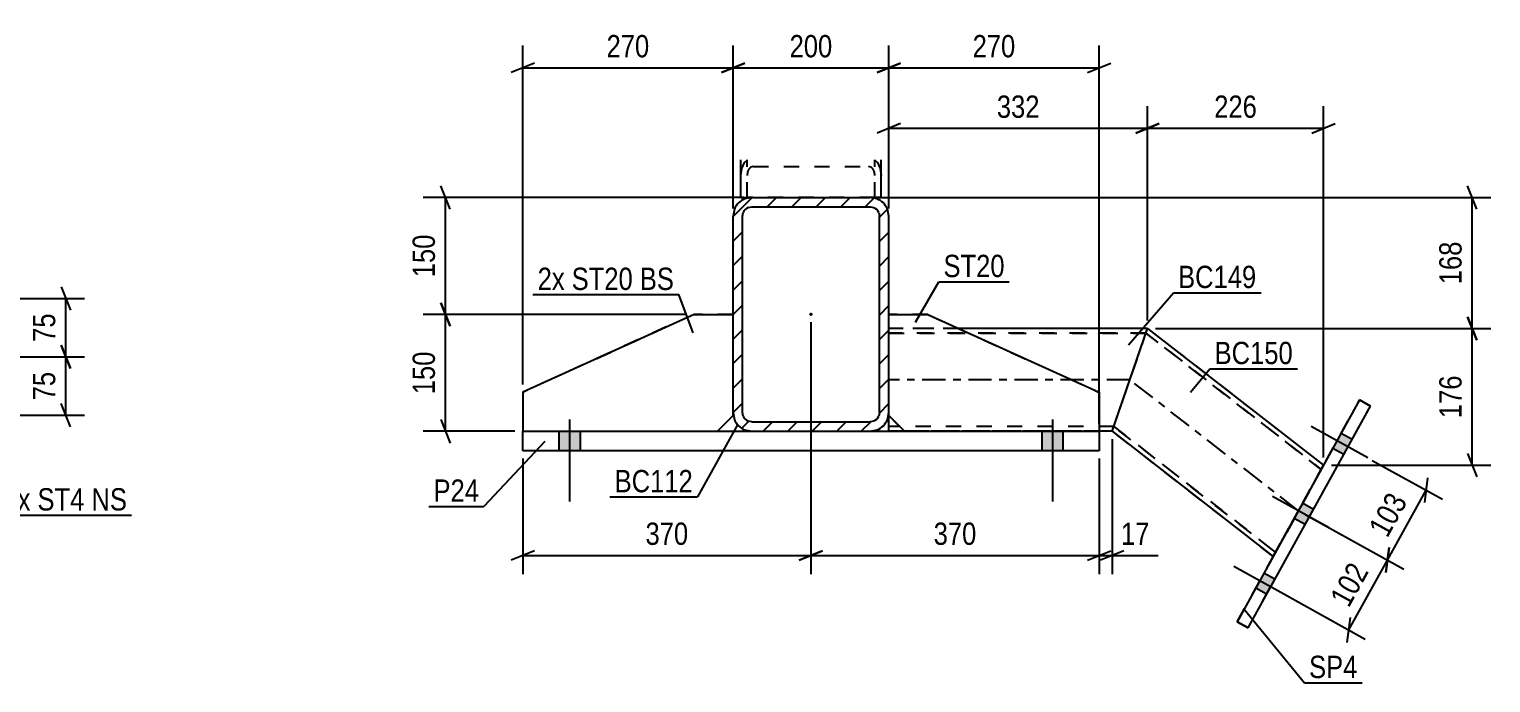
# Model space of a CAD drawing. Header units: millimetres. Extents: x 0 to 1189, y 0 to 841.
# Drawn here: x 234 to 421.7, y 206.8 to 290.7 of the extents above; entities that cross this region are included whole.
import ezdxf

# ---------------------------------------------------------------- set-up
doc = ezdxf.new("R2010")
doc.units = ezdxf.units.MM
doc.linetypes.add('DXK_LINE_DOT2', pattern=[3.9198, 1.9599, -1.9599])
doc.linetypes.add('DXK_LINE_DOT3', pattern=[5.9187, 2.979, -0.9799, 0.9799, -0.9799])
doc.styles.add('Arial Narrow', font='ARIALN.TTF', dxfattribs={"height": 0.2})

# ---------------------------------------------------------------- blocks, each defined once
blk = doc.blocks.new('Part-405118385-5418 - 5366')
at = {"color": 7, "linetype": 'DXK_LINE_DOT2'}
for p, q in [((319.37, 254.09), (297.37, 244.09)), ((324.37, 254.09), (319.37, 254.09)), ((324.37, 254.09), (319.37, 254.09)), ((324.37, 241.09), (324.37, 254.09)), ((297.37, 244.09), (297.37, 239.09)), ((322.37, 239.09), (324.37, 241.09)), ((297.37, 239.09), (322.37, 239.09)), ((297.37, 239.09), (322.37, 239.09))]:
    blk.add_line(p, q, dxfattribs=at)
blk = doc.blocks.new('Part-405118385-5450 - 5366')
at = {"color": 2, "linetype": 'Continuous'}
for p, q in [((297.37, 236.59), (297.37, 239.09)), ((297.37, 239.09), (371.37, 239.09)), ((371.37, 239.09), (371.37, 236.59)), ((371.37, 236.59), (297.37, 236.59))]:
    blk.add_line(p, q, dxfattribs=at)
blk = doc.blocks.new('Part-405118385-5386 - 5366')
at = {"linetype": 'Continuous'}
h = blk.add_hatch(dxfattribs=at)
h.set_pattern_fill('', scale=0.7, style=0, pattern_type=0)
h.set_pattern_definition([(45, (324.37, 241.502), (-1.57154, 1.57154), [])])
h.paths.add_polyline_path([(324.37, 266.7), (324.37, 241.5), (324.55, 240.58), (325.07, 239.8), (325.85, 239.28), (326.77, 239.1), (341.97, 239.1), (342.89, 239.28), (343.67, 239.8), (344.19, 240.58), (344.37, 241.5), (344.37, 266.7), (344.19, 267.62), (343.67, 268.4), (342.89, 268.92), (341.97, 269.1), (326.77, 269.1), (325.85, 268.92), (325.07, 268.4), (324.55, 267.62)])
h.paths.add_polyline_path([(325.92, 267.55), (326.31, 267.81), (326.77, 267.9), (341.97, 267.9), (342.43, 267.81), (342.82, 267.55), (343.08, 267.16), (343.17, 266.7), (343.17, 241.5), (343.08, 241.04), (342.82, 240.65), (342.43, 240.39), (341.97, 240.3), (326.77, 240.3), (326.31, 240.39), (325.92, 240.65), (325.66, 241.04), (325.57, 241.5), (325.57, 266.7), (325.66, 267.16)])
blk.add_hatch(color=246, dxfattribs=at).paths.add_polyline_path([(334.37, 254, -1), (334.37, 254.2, -1)])
at = {"color": 2, "linetype": 'Continuous'}
for p, q in [((326.77, 269.1), (325.85, 268.92)), ((326.77, 269.1), (326.77, 269.1)), ((326.77, 269.1), (341.97, 269.1)), ((341.97, 269.1), (341.97, 269.1)), ((342.89, 268.92), (341.97, 269.1)), ((324.55, 267.62), (324.37, 266.7)), ((324.37, 266.7), (324.37, 266.7)), ((324.37, 241.5), (324.37, 266.7)), ((325.57, 266.7), (325.66, 267.16)), ((325.57, 266.7), (325.57, 266.7)), ((325.57, 241.5), (325.57, 266.7)), ((326.31, 267.81), (326.77, 267.9)), ((326.77, 267.9), (326.77, 267.9)), ((326.77, 267.9), (341.97, 267.9)), ((341.97, 267.9), (341.97, 267.9)), ((341.97, 267.9), (342.43, 267.81)), ((343.08, 267.16), (343.17, 266.7)), ((343.17, 266.7), (343.17, 266.7)), ((343.17, 241.5), (343.17, 266.7)), ((344.37, 266.7), (344.19, 267.62)), ((344.37, 266.7), (344.37, 266.7)), ((344.37, 241.5), (344.37, 266.7)), ((324.37, 241.5), (324.37, 241.5)), ((324.37, 241.5), (324.55, 240.58)), ((325.57, 241.5), (325.57, 241.5)), ((325.66, 241.04), (325.57, 241.5)), ((326.77, 240.3), (326.31, 240.39)), ((326.77, 240.3), (326.77, 240.3)), ((326.77, 240.3), (341.97, 240.3)), ((342.43, 240.39), (341.97, 240.3)), ((341.97, 240.3), (341.97, 240.3)), ((343.17, 241.5), (343.08, 241.04)), ((343.17, 241.5), (343.17, 241.5)), ((344.19, 240.58), (344.37, 241.5)), ((344.37, 241.5), (344.37, 241.5)), ((325.85, 239.28), (326.77, 239.1)), ((326.77, 239.1), (326.77, 239.1)), ((326.77, 239.1), (341.97, 239.1)), ((341.97, 239.1), (342.89, 239.28)), ((341.97, 239.1), (341.97, 239.1))]:
    blk.add_line(p, q, dxfattribs=at)
at = {"color": 7, "linetype": 'DXK_LINE_DOT3'}
blk.add_line((334.37, 254.1), (334.37, 254.1), dxfattribs=at)
at = {"color": 246, "linetype": 'DXK_LINE_DOT2'}
blk.add_line((334.37, 254.1), (334.37, 254.1), dxfattribs=at)
at = {"color": 246, "linetype": 'Continuous'}
blk.add_circle((334.37, 254.1), 0.1, dxfattribs=at)
at = {"color": 2, "linetype": 'Continuous'}
for centre, radius, start, end in [((326.77, 266.7), 2.4, 112.5, 157.5), ((341.97, 266.7), 2.4, 22.5, 67.5), ((326.77, 266.7), 1.2, 112.5, 157.5), ((341.97, 266.7), 1.2, 22.5, 67.5), ((326.77, 241.5), 2.4, 202.5, 247.5), ((326.77, 241.5), 1.2, 202.5, 247.5), ((341.97, 241.5), 1.2, 292.5, 337.5), ((341.97, 241.5), 2.4, 292.5, 337.5)]:
    blk.add_arc(centre, radius, start, end, dxfattribs=at)
blk = doc.blocks.new('Bolt-405118385-5369 - 5366')
at = {"linetype": 'Continuous'}
for points in [[(402.79, 236.12), (403.85, 238.05), (402.45, 238.82), (401.39, 236.89)], [(402.79, 236.12), (403.85, 238.05), (402.45, 238.82), (401.39, 236.89)], [(402.79, 236.12), (403.85, 238.05), (402.45, 238.82), (401.39, 236.89)], [(397.83, 227.15), (398.9, 229.07), (397.5, 229.85), (396.43, 227.92)], [(397.83, 227.15), (398.9, 229.07), (397.5, 229.85), (396.43, 227.92)], [(392.88, 218.18), (393.94, 220.1), (392.54, 220.88), (391.48, 218.95)], [(392.88, 218.18), (393.94, 220.1), (392.54, 220.88), (391.48, 218.95)], [(392.88, 218.18), (393.94, 220.1), (392.54, 220.88), (391.48, 218.95)]]:
    blk.add_hatch(color=1, dxfattribs=at).paths.add_polyline_path(points)
at = {"color": 1, "linetype": 'Continuous'}
for p, q in [((405.86, 235.68), (398.6, 239.69)), ((405.86, 235.68), (398.6, 239.69)), ((405.86, 235.68), (398.6, 239.69)), ((403.85, 238.05), (402.45, 238.82)), ((403.85, 238.05), (402.45, 238.82)), ((403.85, 238.05), (402.45, 238.82)), ((402.79, 236.12), (401.39, 236.89)), ((402.79, 236.12), (401.39, 236.89)), ((402.79, 236.12), (401.39, 236.89)), ((400.9, 226.71), (393.64, 230.72)), ((400.9, 226.71), (393.64, 230.72)), ((398.9, 229.07), (397.5, 229.85)), ((398.9, 229.07), (397.5, 229.85)), ((397.83, 227.15), (396.43, 227.92)), ((397.83, 227.15), (396.43, 227.92)), ((395.95, 217.74), (388.68, 221.75)), ((395.95, 217.74), (388.68, 221.75)), ((395.95, 217.74), (388.68, 221.75)), ((393.94, 220.1), (392.54, 220.88)), ((393.94, 220.1), (392.54, 220.88)), ((393.94, 220.1), (392.54, 220.88)), ((392.88, 218.18), (391.48, 218.95)), ((392.88, 218.18), (391.48, 218.95)), ((392.88, 218.18), (391.48, 218.95))]:
    blk.add_line(p, q, dxfattribs=at)
blk = doc.blocks.new('Bolt-405118385-5370 - 5366')
at = {"linetype": 'Continuous'}
blk.add_hatch(color=1, dxfattribs=at).paths.add_polyline_path([(364.02, 236.59), (366.72, 236.59), (366.72, 239.09), (364.02, 239.09)])
blk.add_hatch(color=1, dxfattribs=at).paths.add_polyline_path([(364.02, 236.59), (366.72, 236.59), (366.72, 239.09), (364.02, 239.09)])
blk.add_hatch(color=1, dxfattribs=at).paths.add_polyline_path([(364.02, 236.59), (366.72, 236.59), (366.72, 239.09), (364.02, 239.09)])
at = {"color": 1, "linetype": 'Continuous'}
for p, q in [((365.37, 240.59), (365.37, 230.09)), ((365.37, 240.59), (365.37, 230.09)), ((365.37, 240.59), (365.37, 230.09)), ((364.02, 239.09), (364.02, 236.59)), ((364.02, 239.09), (364.02, 236.59)), ((364.02, 239.09), (364.02, 236.59)), ((366.72, 239.09), (366.72, 236.59)), ((366.72, 239.09), (366.72, 236.59)), ((366.72, 239.09), (366.72, 236.59))]:
    blk.add_line(p, q, dxfattribs=at)
blk = doc.blocks.new('Bolt-405118385-5371 - 5366')
at = {"linetype": 'Continuous'}
blk.add_hatch(color=1, dxfattribs=at).paths.add_polyline_path([(302.02, 236.59), (304.72, 236.59), (304.72, 239.09), (302.02, 239.09)])
blk.add_hatch(color=1, dxfattribs=at).paths.add_polyline_path([(302.02, 236.59), (304.72, 236.59), (304.72, 239.09), (302.02, 239.09)])
blk.add_hatch(color=1, dxfattribs=at).paths.add_polyline_path([(302.02, 236.59), (304.72, 236.59), (304.72, 239.09), (302.02, 239.09)])
at = {"color": 1, "linetype": 'Continuous'}
for p, q in [((303.37, 240.59), (303.37, 230.09)), ((303.37, 240.59), (303.37, 230.09)), ((303.37, 240.59), (303.37, 230.09)), ((302.02, 239.09), (302.02, 236.59)), ((302.02, 239.09), (302.02, 236.59)), ((302.02, 239.09), (302.02, 236.59)), ((304.72, 239.09), (304.72, 236.59)), ((304.72, 239.09), (304.72, 236.59)), ((304.72, 239.09), (304.72, 236.59))]:
    blk.add_line(p, q, dxfattribs=at)
blk = doc.blocks.new('Part-405118385-5413 - 5366')
at = {"color": 2, "linetype": 'Continuous'}
for p, q in [((319.37, 254.1), (297.37, 244.1)), ((319.37, 254.1), (324.37, 254.1)), ((297.37, 244.1), (297.37, 239.1)), ((322.37, 239.1), (324.37, 241.1)), ((324.37, 241.1), (324.37, 241.5))]:
    blk.add_line(p, q, dxfattribs=at)
at = {"color": 7, "linetype": 'DXK_LINE_DOT2'}
for p, q in [((324.37, 254.1), (319.37, 254.1)), ((324.37, 241.5), (324.37, 254.1)), ((297.37, 239.1), (322.37, 239.1)), ((297.37, 239.1), (322.37, 239.1))]:
    blk.add_line(p, q, dxfattribs=at)
blk = doc.blocks.new('Part-405118385-5423 - 5366')
at = {"color": 7, "linetype": 'DXK_LINE_DOT2'}
for p, q in [((319.37, 254.09), (297.37, 244.09)), ((324.37, 254.09), (319.37, 254.09)), ((324.37, 254.09), (319.37, 254.09)), ((324.37, 241.09), (324.37, 254.09)), ((297.37, 244.09), (297.37, 239.09)), ((322.37, 239.09), (324.37, 241.09)), ((297.37, 239.09), (322.37, 239.09)), ((297.37, 239.09), (322.37, 239.09))]:
    blk.add_line(p, q, dxfattribs=at)
blk = doc.blocks.new('Part-405118385-5428 - 5366')
at = {"color": 2, "linetype": 'Continuous'}
for p, q in [((344.37, 254.1), (349.37, 254.1)), ((349.37, 254.1), (371.37, 244.1)), ((371.37, 244.1), (371.37, 239.1)), ((344.37, 241.1), (344.37, 241.5)), ((346.37, 239.1), (344.37, 241.1))]:
    blk.add_line(p, q, dxfattribs=at)
at = {"color": 7, "linetype": 'DXK_LINE_DOT2'}
for p, q in [((344.37, 254.1), (349.37, 254.1)), ((344.37, 241.5), (344.37, 254.1)), ((346.37, 239.1), (371.37, 239.1)), ((371.37, 239.1), (346.37, 239.1))]:
    blk.add_line(p, q, dxfattribs=at)
blk = doc.blocks.new('Part-405118385-5429 - 5366')
at = {"color": 7, "linetype": 'DXK_LINE_DOT2'}
for p, q in [((344.37, 241.09), (344.37, 254.09)), ((344.37, 254.09), (349.37, 254.09)), ((349.37, 254.09), (344.37, 254.09)), ((349.37, 254.09), (371.37, 244.09)), ((371.37, 244.09), (371.37, 239.09)), ((346.37, 239.09), (344.37, 241.09)), ((371.37, 239.09), (346.37, 239.09)), ((371.37, 239.09), (346.37, 239.09))]:
    blk.add_line(p, q, dxfattribs=at)
blk = doc.blocks.new('Part-405118385-5434 - 5366')
at = {"color": 7, "linetype": 'DXK_LINE_DOT2'}
for p, q in [((344.37, 241.09), (344.37, 254.09)), ((344.37, 254.09), (349.37, 254.09)), ((349.37, 254.09), (344.37, 254.09)), ((349.37, 254.09), (371.37, 244.09)), ((371.37, 244.09), (371.37, 239.09)), ((346.37, 239.09), (344.37, 241.09)), ((371.37, 239.09), (346.37, 239.09)), ((371.37, 239.09), (346.37, 239.09))]:
    blk.add_line(p, q, dxfattribs=at)
blk = doc.blocks.new('Part-405118385-5435 - 5366')
at = {"color": 2, "linetype": 'Continuous'}
for p, q in [((404.82, 243.11), (389.11, 214.66)), ((390.51, 213.89), (406.22, 242.33)), ((406.22, 242.33), (404.82, 243.11)), ((404.82, 243.11), (404.82, 243.11)), ((406.22, 242.33), (406.22, 242.33)), ((389.11, 214.66), (390.51, 213.89)), ((389.11, 214.66), (389.11, 214.66)), ((390.51, 213.89), (390.51, 213.89))]:
    blk.add_line(p, q, dxfattribs=at)
at = {"color": 7, "linetype": 'DXK_LINE_DOT2'}
for p, q in [((389.11, 214.66), (404.82, 243.11)), ((390.51, 213.89), (406.22, 242.33)), ((404.82, 243.11), (406.22, 242.33)), ((390.51, 213.89), (389.11, 214.66))]:
    blk.add_line(p, q, dxfattribs=at)
blk = doc.blocks.new('Part-405118385-5440 - 5366')
at = {"color": 7, "linetype": 'DXK_LINE_DOT2'}
for p, q in [((373.06, 239.1), (377.59, 252.3)), ((377.38, 251.7), (399.9, 234.2)), ((399.9, 234.2), (377.38, 251.7)), ((377.38, 251.7), (377.38, 251.7)), ((377.59, 252.3), (400.2, 234.73)), ((393.73, 223.04), (373.06, 239.1)), ((373.27, 239.7), (394.03, 223.57)), ((394.03, 223.57), (373.27, 239.7)), ((373.27, 239.7), (373.27, 239.7)), ((400.2, 234.73), (393.73, 223.04)), ((393.73, 223.04), (400.2, 234.73)), ((400.2, 234.73), (400.2, 234.73)), ((399.9, 234.2), (399.9, 234.2)), ((394.03, 223.57), (394.03, 223.57)), ((393.73, 223.04), (393.73, 223.04))]:
    blk.add_line(p, q, dxfattribs=at)
at = {"color": 2, "linetype": 'Continuous'}
for p, q in [((373.31, 239.84), (377.59, 252.3)), ((377.59, 252.3), (400.2, 234.73)), ((377.59, 252.3), (377.59, 252.3)), ((373.06, 239.1), (373.09, 239.19)), ((373.06, 239.1), (393.73, 223.04)), ((373.06, 239.1), (373.06, 239.1)), ((373.09, 239.19), (373.18, 239.45)), ((373.18, 239.45), (373.31, 239.84))]:
    blk.add_line(p, q, dxfattribs=at)
at = {"color": 7, "linetype": 'DXK_LINE_DOT3'}
blk.add_line((396.96, 228.89), (375.32, 245.7), dxfattribs=at)
blk = doc.blocks.new('Part-405118385-5445 - 5366')
at = {"color": 7, "linetype": 'DXK_LINE_DOT2'}
for p, q in [((353.32, 252.3), (344.37, 252.3)), ((377.59, 252.3), (344.37, 252.3)), ((344.37, 252.3), (344.37, 252.3)), ((344.37, 252.21), (344.37, 252.3)), ((344.37, 241.1), (344.37, 252.3)), ((344.37, 251.7), (377.38, 251.7)), ((377.38, 251.7), (344.37, 251.7)), ((344.37, 251.7), (344.37, 251.7)), ((373.06, 239.1), (377.59, 252.3)), ((377.38, 251.7), (377.38, 251.7)), ((344.37, 239.75), (344.37, 239.84)), ((344.37, 239.84), (344.37, 239.75)), ((344.37, 239.84), (344.37, 239.84)), ((344.37, 239.45), (344.37, 239.84)), ((344.37, 239.7), (344.37, 239.75)), ((344.37, 239.7), (344.37, 239.75)), ((373.27, 239.7), (344.37, 239.7)), ((373.27, 239.7), (344.37, 239.7)), ((344.37, 239.7), (344.37, 239.7)), ((373.06, 239.1), (344.37, 239.1)), ((344.37, 239.1), (344.37, 239.1)), ((371.37, 239.1), (346.36, 239.1)), ((373.27, 239.7), (373.27, 239.7))]:
    blk.add_line(p, q, dxfattribs=at)
at = {"color": 2, "linetype": 'Continuous'}
for p, q in [((377.59, 252.3), (353.32, 252.3)), ((373.06, 239.1), (377.59, 252.3)), ((377.59, 252.3), (377.59, 252.3)), ((344.37, 239.45), (344.37, 241.1)), ((344.37, 239.19), (344.37, 239.45)), ((344.37, 239.1), (344.37, 239.19)), ((346.36, 239.1), (344.37, 239.1)), ((344.37, 239.1), (344.37, 239.1)), ((373.06, 239.1), (371.37, 239.1)), ((373.06, 239.1), (373.06, 239.1))]:
    blk.add_line(p, q, dxfattribs=at)
at = {"color": 7, "linetype": 'DXK_LINE_DOT3'}
blk.add_line((375.32, 245.7), (344.37, 245.7), dxfattribs=at)
blk = doc.blocks.new('Part-405118385-5517 - 5366')
at = {"color": 2, "linetype": 'Continuous'}
for p, q in [((325.37, 269.1), (325.37, 273.94)), ((343.37, 269.1), (343.37, 273.94)), ((325.37, 269.1), (325.37, 269.1)), ((325.37, 269.1), (326.77, 269.1)), ((342.38, 269.1), (341.97, 269.1)), ((343.25, 269.1), (342.38, 269.1)), ((343.37, 269.1), (343.25, 269.1))]:
    blk.add_line(p, q, dxfattribs=at)
at = {"color": 7, "linetype": 'DXK_LINE_DOT2'}
for p, q in [((325.37, 271.92), (325.49, 272.81)), ((325.49, 272.81), (325.84, 273.57)), ((325.84, 273.57), (326.21, 273.94)), ((326.17, 269.1), (326.17, 273.94)), ((326.23, 272.37), (326.17, 271.92)), ((326.97, 273.09), (326.66, 273)), ((326.97, 273.09), (341.77, 273.09)), ((342.08, 273), (341.77, 273.09)), ((342.57, 271.92), (342.51, 272.37)), ((342.53, 273.94), (342.9, 273.57)), ((342.57, 269.1), (342.57, 273.94)), ((342.9, 273.57), (343.25, 272.81)), ((343.25, 272.81), (343.37, 271.92)), ((325.37, 269.1), (326.17, 269.1)), ((325.37, 269.1), (325.37, 269.1)), ((326.17, 269.1), (326.17, 269.1)), ((326.17, 269.1), (326.23, 269.1)), ((342.57, 269.1), (326.23, 269.1)), ((326.77, 269.1), (341.97, 269.1)), ((342.57, 269.1), (343.37, 269.1))]:
    blk.add_line(p, q, dxfattribs=at)
for centre, start, end in [((327.27, 272.12), 124.4664, 166.7051), ((341.47, 272.12), 13.2949, 55.5336)]:
    blk.add_arc(centre, 1.06, start, end, dxfattribs=at)
blk = doc.blocks.new('Part-405118385-5520 - 5366')
at = {"color": 7, "linetype": 'DXK_LINE_DOT2'}
for p, q in [((319.37, 254.1), (297.37, 244.1)), ((324.37, 254.1), (319.37, 254.1)), ((324.37, 254.1), (319.37, 254.1)), ((324.37, 241.1), (324.37, 254.1)), ((297.37, 244.1), (297.37, 239.1)), ((322.37, 239.1), (324.37, 241.1)), ((297.37, 239.1), (322.37, 239.1)), ((297.37, 239.1), (322.37, 239.1))]:
    blk.add_line(p, q, dxfattribs=at)
blk = doc.blocks.new('StraightDimension-405118385-4685 - 4521')
at = {"color": 7, "linetype": 'Continuous'}
for p, q in [((238.09, 250.15), (239.29, 247.15)), ((218.39, 248.65), (241.09, 248.65)), ((238.69, 241.15), (238.69, 248.65)), ((239.29, 239.65), (238.09, 242.65)), ((223.39, 241.15), (241.09, 241.15))]:
    blk.add_line(p, q, dxfattribs=at)
at = {"color": 0}
blk.add_wipeout([(237.94, 247.32), (233.74, 247.32), (233.74, 242.47), (237.94, 242.47)], dxfattribs=at)
at = {"color": 3, "style": 'Arial Narrow'}
blk.add_text('75', height=2.863, rotation=90.0002, dxfattribs=at).set_placement((237.34, 243.07))
blk = doc.blocks.new('StraightDimension-405118385-4696 - 4521')
at = {"color": 7, "linetype": 'Continuous'}
for p, q in [((238.09, 257.65), (239.29, 254.65)), ((223.39, 256.15), (241.09, 256.15)), ((238.69, 248.65), (238.69, 256.15)), ((239.29, 247.15), (238.09, 250.15)), ((218.39, 248.65), (241.09, 248.65))]:
    blk.add_line(p, q, dxfattribs=at)
at = {"color": 0}
blk.add_wipeout([(237.94, 254.82), (233.74, 254.82), (233.74, 249.97), (237.94, 249.97)], dxfattribs=at)
at = {"color": 3, "style": 'Arial Narrow'}
blk.add_text('75', height=2.863, rotation=90.0002, dxfattribs=at).set_placement((237.34, 250.57))
blk = doc.blocks.new('StraightDimension-405118385-5618 - 5366')
at = {"color": 7, "linetype": 'Continuous'}
for p, q in [((419.86, 267.6), (418.66, 270.6)), ((342.97, 269.1), (421.66, 269.1)), ((419.26, 252.3), (419.26, 269.1)), ((418.66, 253.8), (419.86, 250.8)), ((378.59, 252.3), (421.66, 252.3))]:
    blk.add_line(p, q, dxfattribs=at)
at = {"color": 0}
blk.add_wipeout([(418.51, 264.04), (414.31, 264.04), (414.31, 257.36), (418.51, 257.36)], dxfattribs=at)
at = {"color": 3, "style": 'Arial Narrow'}
blk.add_text('168', height=2.863, rotation=90.0002, dxfattribs=at).set_placement((417.91, 257.96))
blk = doc.blocks.new('StraightDimension-405118385-5569 - 5366')
at = {"color": 7, "linetype": 'Continuous'}
for p, q in [((377.59, 253.3), (377.59, 280.82)), ((400.2, 235.73), (400.2, 280.82)), ((379.09, 278.57), (376.09, 277.37)), ((377.59, 277.97), (400.2, 277.97)), ((398.7, 277.37), (401.7, 278.57))]:
    blk.add_line(p, q, dxfattribs=at)
at = {"color": 0}
blk.add_wipeout([(392.23, 278.72), (392.23, 282.92), (385.55, 282.92), (385.55, 278.72)], dxfattribs=at)
at = {"color": 3, "style": 'Arial Narrow'}
blk.add_text('226', height=2.863, dxfattribs=at).set_placement((386.15, 279.32))
blk = doc.blocks.new('StraightDimension-405118385-5658 - 5366')
at = {"color": 7, "linetype": 'Continuous'}
for p, q in [((288.04, 252.59), (286.84, 255.59)), ((318.37, 254.09), (284.59, 254.09)), ((287.44, 239.09), (287.44, 254.09)), ((286.84, 240.59), (288.04, 237.59)), ((296.37, 239.09), (284.59, 239.09))]:
    blk.add_line(p, q, dxfattribs=at)
at = {"color": 0}
blk.add_wipeout([(286.69, 249.94), (282.49, 249.94), (282.49, 243.25), (286.69, 243.25)], dxfattribs=at)
at = {"color": 3, "style": 'Arial Narrow'}
blk.add_text('150', height=2.863, rotation=90.0002, dxfattribs=at).set_placement((286.09, 243.85))
blk = doc.blocks.new('StraightDimension-405118385-5599 - 5366')
at = {"color": 7, "linetype": 'Continuous'}
for p, q in [((419.86, 250.8), (418.66, 253.8)), ((378.59, 252.3), (421.66, 252.3)), ((419.26, 234.73), (419.26, 252.3)), ((401.2, 234.73), (421.66, 234.73)), ((418.66, 236.23), (419.86, 233.23))]:
    blk.add_line(p, q, dxfattribs=at)
at = {"color": 0}
blk.add_wipeout([(418.51, 246.86), (414.31, 246.86), (414.31, 240.18), (418.51, 240.18)], dxfattribs=at)
at = {"color": 3, "style": 'Arial Narrow'}
blk.add_text('176', height=2.863, rotation=90.0002, dxfattribs=at).set_placement((417.91, 240.78))
blk = doc.blocks.new('StraightDimension-405118385-5527 - 5366')
at = {"color": 7, "linetype": 'Continuous'}
for p, q in [((334.37, 253.1), (334.37, 220.77)), ((297.37, 235.59), (297.37, 220.77)), ((298.87, 223.77), (295.87, 222.57)), ((332.87, 222.57), (335.87, 223.77)), ((297.37, 223.17), (334.37, 223.17))]:
    blk.add_line(p, q, dxfattribs=at)
at = {"color": 0}
blk.add_wipeout([(319.21, 223.92), (319.21, 228.12), (312.53, 228.12), (312.53, 223.92)], dxfattribs=at)
at = {"color": 3, "style": 'Arial Narrow'}
blk.add_text('370', height=2.863, dxfattribs=at).set_placement((313.13, 224.52))
blk = doc.blocks.new('StraightDimension-405118385-5538 - 5366')
at = {"color": 7, "linetype": 'Continuous'}
for p, q in [((334.37, 253.1), (334.37, 220.77)), ((371.37, 235.59), (371.37, 220.77)), ((335.87, 223.77), (332.87, 222.57)), ((369.87, 222.57), (372.87, 223.77)), ((334.37, 223.17), (371.37, 223.17))]:
    blk.add_line(p, q, dxfattribs=at)
at = {"color": 0}
blk.add_wipeout([(356.21, 223.92), (356.21, 228.12), (349.53, 228.12), (349.53, 223.92)], dxfattribs=at)
at = {"color": 3, "style": 'Arial Narrow'}
blk.add_text('370', height=2.863, dxfattribs=at).set_placement((350.13, 224.52))
blk = doc.blocks.new('StraightDimension-405118385-5549 - 5366')
at = {"color": 7, "linetype": 'Continuous'}
for p, q in [((373.06, 238.1), (373.06, 220.77)), ((371.37, 235.59), (371.37, 220.77)), ((369.87, 222.57), (372.87, 223.77)), ((374.56, 223.77), (371.56, 222.57)), ((371.37, 223.17), (373.06, 223.17))]:
    blk.add_line(p, q, dxfattribs=at)
at = {"color": 0}
blk.add_wipeout([(378.44, 223.92), (378.44, 228.12), (373.58, 228.12), (373.58, 223.92)], dxfattribs=at)
at = {"color": 7, "linetype": 'Continuous'}
blk.add_line((373.06, 223.17), (378.97, 223.17), dxfattribs=at)
blk.add_line((373.06, 223.17), (378.97, 223.17), dxfattribs=at)
at = {"color": 3, "style": 'Arial Narrow'}
blk.add_text('17', height=2.863, dxfattribs=at).set_placement((374.18, 224.52))
blk = doc.blocks.new('StraightDimension-405118385-5587 - 5366')
at = {"color": 7, "linetype": 'Continuous'}
for p, q in [((344.37, 267.7), (344.37, 280.82)), ((377.59, 253.3), (377.59, 280.82)), ((345.87, 278.57), (342.87, 277.37)), ((344.37, 277.97), (377.59, 277.97)), ((376.09, 277.37), (379.09, 278.57))]:
    blk.add_line(p, q, dxfattribs=at)
at = {"color": 0}
blk.add_wipeout([(364.32, 278.72), (364.32, 282.92), (357.64, 282.92), (357.64, 278.72)], dxfattribs=at)
at = {"color": 3, "style": 'Arial Narrow'}
blk.add_text('332', height=2.863, dxfattribs=at).set_placement((358.24, 279.32))
blk = doc.blocks.new('StraightDimension-405118385-5631 - 5366')
at = {"color": 7, "linetype": 'Continuous'}
for p, q in [((406.43, 235.36), (415.45, 230.38)), ((413.55, 233.14), (413.15, 229.94)), ((408.4, 222.57), (413.35, 231.54)), ((397.84, 228.4), (410.5, 221.41)), ((408.2, 220.97), (408.6, 224.17))]:
    blk.add_line(p, q, dxfattribs=at)
at = {"color": 0}
blk.add_wipeout([(411.83, 230.34), (408.16, 232.37), (404.93, 226.52), (408.6, 224.49)], dxfattribs=at)
at = {"color": 3, "style": 'Arial Narrow'}
blk.add_text('103', height=2.863, rotation=61.0773, dxfattribs=at).set_placement((408.37, 225.31))
blk = doc.blocks.new('StraightDimension-405118385-5636 - 5366')
at = {"color": 7, "linetype": 'Continuous'}
for p, q in [((397.84, 228.4), (410.5, 221.41)), ((408.6, 224.17), (408.2, 220.97)), ((403.44, 213.6), (408.4, 222.57)), ((395.07, 218.22), (405.54, 212.44)), ((403.24, 211.99), (403.64, 215.2))]:
    blk.add_line(p, q, dxfattribs=at)
at = {"color": 0}
blk.add_wipeout([(406.88, 221.37), (403.2, 223.4), (399.97, 217.55), (403.64, 215.52)], dxfattribs=at)
at = {"color": 3, "style": 'Arial Narrow'}
blk.add_text('102', height=2.863, rotation=61.0773, dxfattribs=at).set_placement((403.41, 216.34))
blk = doc.blocks.new('StraightDimension-405118385-5642 - 5366')
at = {"color": 7, "linetype": 'Continuous'}
for p, q in [((288.04, 267.6), (286.84, 270.6)), ((325.77, 269.1), (284.59, 269.1)), ((287.44, 254.09), (287.44, 269.1)), ((286.84, 255.59), (288.04, 252.59)), ((318.37, 254.09), (284.59, 254.09))]:
    blk.add_line(p, q, dxfattribs=at)
at = {"color": 0}
blk.add_wipeout([(286.69, 264.94), (282.49, 264.94), (282.49, 258.26), (286.69, 258.26)], dxfattribs=at)
at = {"color": 3, "style": 'Arial Narrow'}
blk.add_text('150', height=2.863, rotation=90.0002, dxfattribs=at).set_placement((286.09, 258.86))
blk = doc.blocks.new('StraightDimension-405118385-5676 - 5366')
at = {"color": 7, "linetype": 'Continuous'}
for p, q in [((344.37, 267.7), (344.37, 288.58)), ((371.37, 240.1), (371.37, 288.58)), ((345.87, 286.33), (342.87, 285.13)), ((344.37, 285.73), (371.37, 285.73)), ((369.87, 285.13), (372.87, 286.33))]:
    blk.add_line(p, q, dxfattribs=at)
at = {"color": 0}
blk.add_wipeout([(361.21, 286.48), (361.21, 290.68), (354.53, 290.68), (354.53, 286.48)], dxfattribs=at)
at = {"color": 3, "style": 'Arial Narrow'}
blk.add_text('270', height=2.863, dxfattribs=at).set_placement((355.13, 287.08))
blk = doc.blocks.new('StraightDimension-405118385-5693 - 5366')
at = {"color": 7, "linetype": 'Continuous'}
for p, q in [((324.37, 267.7), (324.37, 288.58)), ((344.37, 267.7), (344.37, 288.58)), ((325.87, 286.33), (322.87, 285.13)), ((324.37, 285.73), (344.37, 285.73)), ((342.87, 285.13), (345.87, 286.33))]:
    blk.add_line(p, q, dxfattribs=at)
at = {"color": 0}
blk.add_wipeout([(337.71, 286.48), (337.71, 290.68), (331.03, 290.68), (331.03, 286.48)], dxfattribs=at)
at = {"color": 3, "style": 'Arial Narrow'}
blk.add_text('200', height=2.863, dxfattribs=at).set_placement((331.63, 287.08))
blk = doc.blocks.new('StraightDimension-405118385-5710 - 5366')
at = {"color": 7, "linetype": 'Continuous'}
for p, q in [((297.37, 245.09), (297.37, 288.58)), ((324.37, 267.7), (324.37, 288.58)), ((298.87, 286.33), (295.87, 285.13)), ((297.37, 285.73), (324.37, 285.73)), ((322.87, 285.13), (325.87, 286.33))]:
    blk.add_line(p, q, dxfattribs=at)
at = {"color": 0}
blk.add_wipeout([(314.21, 286.48), (314.21, 290.68), (307.53, 290.68), (307.53, 286.48)], dxfattribs=at)
at = {"color": 3, "style": 'Arial Narrow'}
blk.add_text('270', height=2.863, dxfattribs=at).set_placement((308.13, 287.08))
blk = doc.blocks.new('MarkSet-405118385-4807 - 4521')
at = {"color": 0}
blk.add_wipeout([(234.16, 228.93), (234.16, 231.93), (230.69, 231.93), (230.69, 228.93)], dxfattribs=at)
blk.add_wipeout([(234.16, 228.93), (234.16, 231.93), (230.69, 231.93), (230.69, 228.93)], dxfattribs=at)
at = {"color": 30, "linetype": 'Continuous'}
blk.add_line((223.74, 235.43), (230.09, 228.33), dxfattribs=at)
at = {"color": 3, "style": 'Arial Narrow'}
blk.add_text('6x', height=2.863, dxfattribs=at).set_placement((230.69, 228.93))
at = {"color": 0}
blk.add_wipeout([(241.09, 228.93), (241.09, 231.93), (235.06, 231.93), (235.06, 228.93)], dxfattribs=at)
blk.add_wipeout([(241.09, 228.93), (241.09, 231.93), (235.06, 231.93), (235.06, 228.93)], dxfattribs=at)
at = {"color": 3, "style": 'Arial Narrow'}
blk.add_text('ST4', height=2.863, dxfattribs=at).set_placement((235.06, 228.93))
at = {"color": 0}
blk.add_wipeout([(246.55, 228.93), (246.55, 231.93), (241.99, 231.93), (241.99, 228.93)], dxfattribs=at)
blk.add_wipeout([(246.55, 228.93), (246.55, 231.93), (241.99, 231.93), (241.99, 228.93)], dxfattribs=at)
at = {"color": 30, "linetype": 'Continuous'}
blk.add_line((230.09, 228.33), (247.15, 228.33), dxfattribs=at)
at = {"color": 3, "style": 'Arial Narrow'}
blk.add_text('NS', height=2.863, dxfattribs=at).set_placement((241.99, 228.93))
blk = doc.blocks.new('Mark-405118385-5441 - 5366')
at = {"color": 0}
blk.add_wipeout([(391.56, 257.47), (391.56, 260.47), (381.51, 260.47), (381.51, 257.47)], dxfattribs=at)
blk.add_wipeout([(391.56, 257.47), (391.56, 260.47), (381.51, 260.47), (381.51, 257.47)], dxfattribs=at)
at = {"color": 30, "linetype": 'Continuous'}
for p, q in [((375.13, 250.2), (380.91, 256.87)), ((380.91, 256.87), (392.16, 256.87))]:
    blk.add_line(p, q, dxfattribs=at)
at = {"color": 3, "style": 'Arial Narrow'}
blk.add_text('BC149', height=2.863, dxfattribs=at).set_placement((381.51, 257.47))
blk = doc.blocks.new('Mark-405118385-5436 - 5366')
at = {"color": 0}
blk.add_wipeout([(396.25, 247.71), (396.25, 250.71), (386.2, 250.71), (386.2, 247.71)], dxfattribs=at)
blk.add_wipeout([(396.25, 247.71), (396.25, 250.71), (386.2, 250.71), (386.2, 247.71)], dxfattribs=at)
at = {"color": 30, "linetype": 'Continuous'}
for p, q in [((383.09, 244.13), (385.6, 247.11)), ((385.6, 247.11), (396.85, 247.11))]:
    blk.add_line(p, q, dxfattribs=at)
at = {"color": 3, "style": 'Arial Narrow'}
blk.add_text('BC150', height=2.863, dxfattribs=at).set_placement((386.2, 247.71))
blk = doc.blocks.new('Mark-405118385-5446 - 5366')
at = {"color": 0}
blk.add_wipeout([(291.76, 230.05), (291.76, 233.05), (285.91, 233.05), (285.91, 230.05)], dxfattribs=at)
blk.add_wipeout([(291.76, 230.05), (291.76, 233.05), (285.91, 233.05), (285.91, 230.05)], dxfattribs=at)
at = {"color": 30, "linetype": 'Continuous'}
for p in [(300.19, 237.77), (285.31, 229.45)]:
    blk.add_line(p, (292.36, 229.45), dxfattribs=at)
at = {"color": 3, "style": 'Arial Narrow'}
blk.add_text('P24', height=2.863, dxfattribs=at).set_placement((285.91, 230.05))
blk = doc.blocks.new('Mark-405118385-5382 - 5366')
at = {"color": 0}
blk.add_wipeout([(319.21, 231.27), (319.21, 234.27), (309.17, 234.27), (309.17, 231.27)], dxfattribs=at)
blk.add_wipeout([(319.21, 231.27), (319.21, 234.27), (309.17, 234.27), (309.17, 231.27)], dxfattribs=at)
at = {"color": 30, "linetype": 'Continuous'}
for p in [(324.99, 240.01), (308.57, 230.67)]:
    blk.add_line(p, (319.81, 230.67), dxfattribs=at)
at = {"color": 3, "style": 'Arial Narrow'}
blk.add_text('BC112', height=2.863, dxfattribs=at).set_placement((309.17, 231.27))
blk = doc.blocks.new('Mark-405118385-34425 - 5366')
at = {"color": 0}
blk.add_wipeout([(359.24, 258.88), (359.24, 261.88), (351.39, 261.88), (351.39, 258.88)], dxfattribs=at)
blk.add_wipeout([(359.24, 258.88), (359.24, 261.88), (351.39, 261.88), (351.39, 258.88)], dxfattribs=at)
at = {"color": 30, "linetype": 'Continuous'}
for p, q in [((347.79, 253.08), (350.79, 258.28)), ((350.79, 258.28), (359.84, 258.28))]:
    blk.add_line(p, q, dxfattribs=at)
at = {"color": 3, "style": 'Arial Narrow'}
blk.add_text('ST20', height=2.863, dxfattribs=at).set_placement((351.39, 258.88))
blk = doc.blocks.new('MarkSet-405118385-34442 - 5366')
at = {"color": 0}
blk.add_wipeout([(302.75, 257.23), (302.75, 260.23), (299.28, 260.23), (299.28, 257.23)], dxfattribs=at)
blk.add_wipeout([(302.75, 257.23), (302.75, 260.23), (299.28, 260.23), (299.28, 257.23)], dxfattribs=at)
at = {"color": 3, "style": 'Arial Narrow'}
blk.add_text('2x', height=2.863, dxfattribs=at).set_placement((299.28, 257.23))
at = {"color": 0}
blk.add_wipeout([(311.5, 257.23), (311.5, 260.23), (303.65, 260.23), (303.65, 257.23)], dxfattribs=at)
blk.add_wipeout([(311.5, 257.23), (311.5, 260.23), (303.65, 260.23), (303.65, 257.23)], dxfattribs=at)
at = {"color": 3, "style": 'Arial Narrow'}
blk.add_text('ST20', height=2.863, dxfattribs=at).set_placement((303.65, 257.23))
at = {"color": 0}
blk.add_wipeout([(316.79, 257.23), (316.79, 260.23), (312.4, 260.23), (312.4, 257.23)], dxfattribs=at)
blk.add_wipeout([(316.79, 257.23), (316.79, 260.23), (312.4, 260.23), (312.4, 257.23)], dxfattribs=at)
at = {"color": 30, "linetype": 'Continuous'}
for p in [(298.68, 256.63), (319.24, 251.73)]:
    blk.add_line(p, (317.39, 256.63), dxfattribs=at)
at = {"color": 3, "style": 'Arial Narrow'}
blk.add_text('BS', height=2.863, dxfattribs=at).set_placement((312.4, 257.23))
blk = doc.blocks.new('Mark-405118385-47600 - 5366')
at = {"color": 0}
blk.add_wipeout([(404.54, 207.43), (404.54, 210.43), (398.33, 210.43), (398.33, 207.43)], dxfattribs=at)
blk.add_wipeout([(404.54, 207.43), (404.54, 210.43), (398.33, 210.43), (398.33, 207.43)], dxfattribs=at)
at = {"color": 30, "linetype": 'Continuous'}
for p, q in [((390, 216.28), (397.73, 206.83)), ((397.73, 206.83), (405.14, 206.83))]:
    blk.add_line(p, q, dxfattribs=at)
at = {"color": 3, "style": 'Arial Narrow'}
blk.add_text('SP4', height=2.863, dxfattribs=at).set_placement((398.33, 207.43))

msp = doc.modelspace()

# ---------------------------------------------------------------- block references
for name in ['Part-405118385-5517 - 5366', 'Part-405118385-5386 - 5366', 'Part-405118385-5413 - 5366', 'Part-405118385-5520 - 5366', 'Part-405118385-5418 - 5366', 'Part-405118385-5423 - 5366', 'Part-405118385-5428 - 5366', 'Part-405118385-5429 - 5366', 'Part-405118385-5434 - 5366', 'Part-405118385-5445 - 5366', 'Part-405118385-5440 - 5366', 'StraightDimension-405118385-4685 - 4521', 'Part-405118385-5435 - 5366', 'Bolt-405118385-5371 - 5366', 'Bolt-405118385-5370 - 5366', 'Part-405118385-5450 - 5366', 'Bolt-405118385-5369 - 5366', 'MarkSet-405118385-4807 - 4521']:
    msp.add_blockref(name, (0, 0))

# ---------------------------------------------------------------- next in the draw order: block references
for name in ['StraightDimension-405118385-5618 - 5366', 'StraightDimension-405118385-4696 - 4521', 'StraightDimension-405118385-5658 - 5366']:
    msp.add_blockref(name, (0, 0))

# ---------------------------------------------------------------- next in the draw order: block references
for name in ['StraightDimension-405118385-5569 - 5366', 'StraightDimension-405118385-5527 - 5366']:
    msp.add_blockref(name, (0, 0))

# ---------------------------------------------------------------- next in the draw order: block references
for name in ['StraightDimension-405118385-5642 - 5366', 'StraightDimension-405118385-5599 - 5366', 'StraightDimension-405118385-5538 - 5366', 'Mark-405118385-5382 - 5366', 'Mark-405118385-5446 - 5366']:
    msp.add_blockref(name, (0, 0))

# ---------------------------------------------------------------- next in the draw order: block references
for name in ['StraightDimension-405118385-5587 - 5366', 'StraightDimension-405118385-5549 - 5366', 'StraightDimension-405118385-5631 - 5366']:
    msp.add_blockref(name, (0, 0))

# ---------------------------------------------------------------- next in the draw order: block references
for name in ['StraightDimension-405118385-5676 - 5366', 'Mark-405118385-5441 - 5366', 'StraightDimension-405118385-5636 - 5366']:
    msp.add_blockref(name, (0, 0))

# ---------------------------------------------------------------- next in the draw order: block references
for name in ['StraightDimension-405118385-5693 - 5366', 'Mark-405118385-34425 - 5366', 'Mark-405118385-5436 - 5366', 'Mark-405118385-47600 - 5366']:
    msp.add_blockref(name, (0, 0))

# ---------------------------------------------------------------- next in the draw order: block references
msp.add_blockref('StraightDimension-405118385-5710 - 5366', (0, 0))

# ---------------------------------------------------------------- next in the draw order: block references
msp.add_blockref('MarkSet-405118385-34442 - 5366', (0, 0))

doc.saveas('drawing.dxf')
